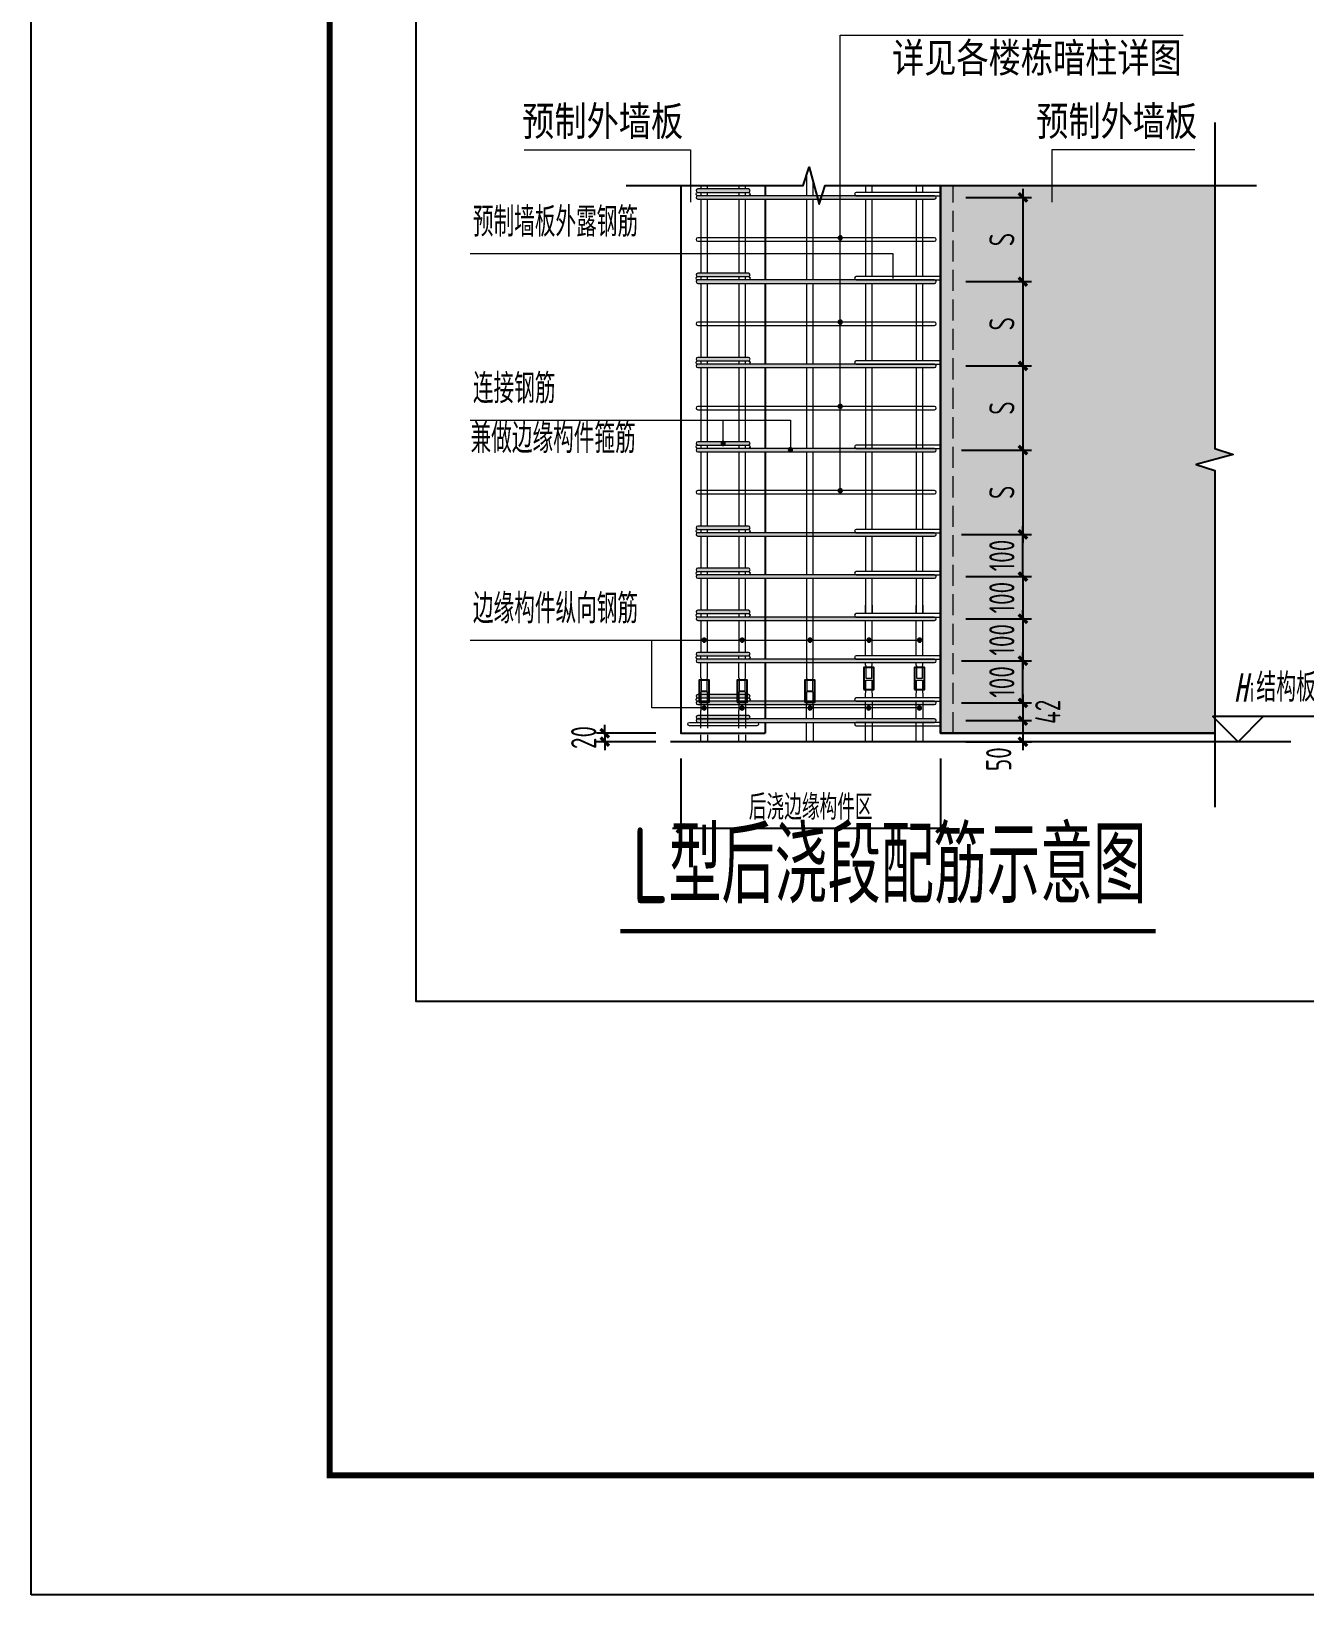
# Model space of a CAD drawing. Extents: x -85320 to 1679916, y -1321939 to 627.
# Drawn here: x 1203557 to 1218669, y -733421 to -714867 of the extents above; entities that cross this region are included whole.
import ezdxf
from ezdxf.enums import TextEntityAlignment as Align

# ---------------------------------------------------------------- set-up
doc = ezdxf.new("R2010")
doc.units = 0
doc.header["$LTSCALE"] = 1000
doc.linetypes.add('DASH', pattern=[0.35, 0.25, -0.1])
for name, color, linetype, lineweight in [('9', 7, 'Continuous', 13), ('9拉筋', 4, 'Continuous', 13), ('9柱筋', 6, 'Continuous', 13), ('9箍筋', 4, 'Continuous', 13), ('DIM', 3, 'Continuous', 0), ('S-DETL', 4, 'Continuous', 25), ('引出线', 20, 'Continuous', 13), ('构件-轮廓线', 7, 'Continuous', 30), ('标注', 1, 'Continuous', 13), ('纵文字', 30, 'Continuous', 18)]:
    doc.layers.add(name, color=color, linetype=linetype, lineweight=lineweight)
for name, color, linetype in [('BORDER', 7, 'Continuous'), ('S-DETL-TEXT', 7, 'Continuous'), ('S-TITLE', 7, 'Continuous'), ('TEXT', 7, 'Continuous'), ('总说明下划线', 8, 'Continuous'), ('打印线框', 7, 'Continuous'), ('拉模', 7, 'Continuous'), ('文字', 6, 'Continuous'), ('连结件', 3, 'Continuous'), ('面层线', 30, 'Continuous')]:
    doc.layers.add(name, color=color, linetype=linetype)
doc.layers.add('钢筋填充', color=7, linetype='Continuous', true_color=0x737373)
doc.styles.add('0标准院仿宋0.8', font='', dxfattribs={"width": 0.8})
doc.styles.add('TSSD_Dimension', font='tssdeng.shx', dxfattribs={"width": 0.7, "bigfont": 'hztxt.shx'})
doc.styles.add('TSSD_Rein', font='Tssdeng.shx', dxfattribs={"width": 0.7, "bigfont": 'hztxt.shx'})
doc.styles.get('0标准院仿宋0.8').set_extended_font_data('FangSong_GB2312')
doc.dimstyles.new('TSSD_20_100', dxfattribs={"dimtxt": 300, "dimasz": 100, "dimexe": 100, "dimexo": 300, "dimgap": 100, "dimtad": 1, "dimdec": 0, "dimlfac": 0.2, "dimzin": 0, "dimdsep": 46, "dimtxsty": 'TSSD_Dimension', "dimblk": 'ARCHTICK', "dimblk1": 'ARCHTICK', "dimblk2": 'ARCHTICK', "dimcen": 0, "dimdle": 100, "dimclrt": 7, "dimadec": 0, "dimazin": 0, "dimtfac": 1, "dimtdec": 0, "dimtix": 1, "dimtmove": 2, "dimatfit": 3, "dimfxl": 1, "dimtolj": 1, "dimtzin": 0, "dimarcsym": 0})

# ---------------------------------------------------------------- blocks, each defined once
blk = doc.blocks.new('A')
at = {"layer": '9'}
h = blk.add_hatch(color=7, dxfattribs=at)
edge = h.paths.add_edge_path()
edge.add_arc((0, 0), 30, 0, 360)
at = {"layer": '9', "color": 7}
blk.add_circle((0, 0), 30, dxfattribs=at)
blk = doc.blocks.new('_ArchTick')
at = {"color": 0, "linetype": 'ByBlock', "const_width": 0.4}
blk.add_lwpolyline([(-0.5, -0.5), (0.5, 0.5)], dxfattribs=at)
blk = doc.blocks.new('*D2899')
at = {"layer": 'Defpoints', "color": 0, "transparency": 16777216}
for p in [(1214347, -716838), (1214347, -717838), (1215325, -717838)]:
    blk.add_point(p, dxfattribs=at)
at = {"layer": 'DIM', "color": 0, "lineweight": -2, "transparency": 16777216}
for p, q in [((1215325, -716738), (1215325, -717938)), ((1214647, -716838), (1215425, -716838)), ((1214647, -717838), (1215425, -717838))]:
    blk.add_line(p, q, dxfattribs=at)
at = {"layer": 'DIM', "color": 0, "lineweight": -2, "transparency": 16777216, "xscale": 100, "yscale": 100, "zscale": 100}
for p, rotation in [((1215325, -716838), 90), ((1215325, -717838), 270)]:
    blk.add_blockref('_ArchTick', p, dxfattribs=dict(at, rotation=rotation))
at = {"layer": 'DIM', "color": 7, "transparency": 16777216, "insert": (1215075, -717338), "char_height": 300, "attachment_point": 5, "rotation": 90, "style": 'TSSD_Dimension'}
blk.add_mtext('\\A1;S', dxfattribs=at)
blk = doc.blocks.new('A$C21CF3B3F')
at = {"layer": '钢筋填充'}
h = blk.add_hatch(color=1, dxfattribs=at)
edge = h.paths.add_edge_path()
edge.add_arc((10, 0), 4, 90, 270)
edge.add_line((10, -4), (130, -4))
edge.add_arc((130, 0), 4, 270, 450)
edge.add_line((130, 4), (10, 4))
at = {"layer": '9拉筋', "color": 4}
blk.add_lwpolyline([(10, 4, 1), (10, -4), (130, -4, 1), (130, 4)], format="xyb", close=True, dxfattribs=at)
blk = doc.blocks.new('A$C011A0EBD')
at = {"layer": '9箍筋'}
for points in [[(17, -4), (10, -4, -1), (10, 4), (17, 4)], [(123, 4), (130, 4, -1), (130, -4), (123, -4)]]:
    blk.add_lwpolyline(points, format="xyb", dxfattribs=at)
for points in [[(33, 4), (107, 4)], [(107, -4), (33, -4)]]:
    blk.add_lwpolyline(points, dxfattribs=at)
blk = doc.blocks.new('A$C79D00B35')
at = {"layer": '钢筋填充'}
h = blk.add_hatch(color=1, dxfattribs=at)
edge = h.paths.add_edge_path()
edge.add_arc((-566, 0), 4, 90, 270)
edge.add_line((-566, -4), (-4, -4))
edge.add_arc((-4, 0), 4, 270, 450)
edge.add_line((-4, 4), (-566, 4))
at = {"layer": '9拉筋'}
blk.add_lwpolyline([(-566, 4, 1), (-566, -4), (-4, -4, 1), (-4, 4)], format="xyb", close=True, dxfattribs=at)
blk = doc.blocks.new('*D2900')
at = {"layer": 'Defpoints', "color": 0, "transparency": 16777216}
for p in [(1214297, -722338), (1215325, -722338), (1214297, -722838)]:
    blk.add_point(p, dxfattribs=at)
at = {"layer": 'DIM', "color": 0, "lineweight": -2, "transparency": 16777216}
for p, q in [((1215325, -722338), (1215325, -722238)), ((1214597, -722338), (1215425, -722338)), ((1215325, -722838), (1215325, -722338)), ((1214597, -722838), (1215425, -722838)), ((1215325, -722838), (1215325, -722938))]:
    blk.add_line(p, q, dxfattribs=at)
at = {"layer": 'DIM', "color": 0, "lineweight": -2, "transparency": 16777216, "xscale": 100, "yscale": 100, "zscale": 100}
for p, rotation in [((1215325, -722338), 270), ((1215325, -722838), 90)]:
    blk.add_blockref('_ArchTick', p, dxfattribs=dict(at, rotation=rotation))
at = {"layer": 'DIM', "color": 7, "transparency": 16777216, "insert": (1215075, -722588), "char_height": 300, "attachment_point": 5, "rotation": 90, "style": 'TSSD_Dimension'}
blk.add_mtext('\\A1;100', dxfattribs=at)
blk = doc.blocks.new('*D2901')
at = {"layer": 'Defpoints', "color": 0, "transparency": 16777216}
for p in [(1214347, -720838), (1215325, -720838), (1214347, -721338)]:
    blk.add_point(p, dxfattribs=at)
at = {"layer": 'DIM', "color": 0, "lineweight": -2, "transparency": 16777216}
for p, q in [((1214647, -720838), (1215425, -720838)), ((1215325, -720838), (1215325, -720738)), ((1215325, -721338), (1215325, -720838)), ((1214647, -721338), (1215425, -721338)), ((1215325, -721338), (1215325, -721438))]:
    blk.add_line(p, q, dxfattribs=at)
at = {"layer": 'DIM', "color": 0, "lineweight": -2, "transparency": 16777216, "xscale": 100, "yscale": 100, "zscale": 100}
for p, rotation in [((1215325, -720838), 270), ((1215325, -721338), 90)]:
    blk.add_blockref('_ArchTick', p, dxfattribs=dict(at, rotation=rotation))
at = {"layer": 'DIM', "color": 7, "transparency": 16777216, "insert": (1215075, -721088), "char_height": 300, "attachment_point": 5, "rotation": 90, "style": 'TSSD_Dimension'}
blk.add_mtext('\\A1;100', dxfattribs=at)
blk = doc.blocks.new('*D2906')
at = {"layer": 'Defpoints', "color": 0, "transparency": 16777216}
for p in [(1214347, -721838), (1214347, -722338), (1215325, -722338)]:
    blk.add_point(p, dxfattribs=at)
at = {"layer": 'DIM', "color": 0, "lineweight": -2, "transparency": 16777216}
for p, q in [((1215325, -721838), (1215325, -721738)), ((1214647, -721838), (1215425, -721838)), ((1215325, -721838), (1215325, -722338)), ((1214647, -722338), (1215425, -722338)), ((1215325, -722338), (1215325, -722438))]:
    blk.add_line(p, q, dxfattribs=at)
at = {"layer": 'DIM', "color": 0, "lineweight": -2, "transparency": 16777216, "xscale": 100, "yscale": 100, "zscale": 100}
for p, rotation in [((1215325, -721838), 270), ((1215325, -722338), 90)]:
    blk.add_blockref('_ArchTick', p, dxfattribs=dict(at, rotation=rotation))
at = {"layer": 'DIM', "color": 7, "transparency": 16777216, "insert": (1215075, -722088), "char_height": 300, "attachment_point": 5, "rotation": 90, "style": 'TSSD_Dimension'}
blk.add_mtext('\\A1;100', dxfattribs=at)
blk = doc.blocks.new('*D2907')
at = {"layer": 'Defpoints', "color": 0, "transparency": 16777216}
for p in [(1214347, -721338), (1214347, -721838), (1215325, -721838)]:
    blk.add_point(p, dxfattribs=at)
at = {"layer": 'DIM', "color": 0, "lineweight": -2, "transparency": 16777216}
for p, q in [((1214647, -721338), (1215425, -721338)), ((1215325, -721338), (1215325, -721238)), ((1215325, -721338), (1215325, -721838)), ((1214647, -721838), (1215425, -721838)), ((1215325, -721838), (1215325, -721938))]:
    blk.add_line(p, q, dxfattribs=at)
at = {"layer": 'DIM', "color": 0, "lineweight": -2, "transparency": 16777216, "xscale": 100, "yscale": 100, "zscale": 100}
for p, rotation in [((1215325, -721338), 270), ((1215325, -721838), 90)]:
    blk.add_blockref('_ArchTick', p, dxfattribs=dict(at, rotation=rotation))
at = {"layer": 'DIM', "color": 7, "transparency": 16777216, "insert": (1215075, -721588), "char_height": 300, "attachment_point": 5, "rotation": 90, "style": 'TSSD_Dimension'}
blk.add_mtext('\\A1;100', dxfattribs=at)
blk = doc.blocks.new('*D2912')
at = {"layer": 'Defpoints', "color": 0, "transparency": 16777216}
for p in [(1214347, -717838), (1214347, -718838), (1215325, -718838)]:
    blk.add_point(p, dxfattribs=at)
at = {"layer": 'DIM', "color": 0, "lineweight": -2, "transparency": 16777216}
for p, q in [((1214647, -717838), (1215425, -717838)), ((1215325, -717738), (1215325, -718938)), ((1214647, -718838), (1215425, -718838))]:
    blk.add_line(p, q, dxfattribs=at)
at = {"layer": 'DIM', "color": 0, "lineweight": -2, "transparency": 16777216, "xscale": 100, "yscale": 100, "zscale": 100}
for p, rotation in [((1215325, -717838), 90), ((1215325, -718838), 270)]:
    blk.add_blockref('_ArchTick', p, dxfattribs=dict(at, rotation=rotation))
at = {"layer": 'DIM', "color": 7, "transparency": 16777216, "insert": (1215075, -718338), "char_height": 300, "attachment_point": 5, "rotation": 90, "style": 'TSSD_Dimension'}
blk.add_mtext('\\A1;S', dxfattribs=at)
blk = doc.blocks.new('*D2913')
at = {"layer": 'Defpoints', "color": 0, "transparency": 16777216}
for p in [(1214347, -718838), (1214347, -719838), (1215325, -719838)]:
    blk.add_point(p, dxfattribs=at)
at = {"layer": 'DIM', "color": 0, "lineweight": -2, "transparency": 16777216}
for p, q in [((1215325, -718738), (1215325, -719938)), ((1214647, -718838), (1215425, -718838)), ((1214647, -719838), (1215425, -719838))]:
    blk.add_line(p, q, dxfattribs=at)
at = {"layer": 'DIM', "color": 0, "lineweight": -2, "transparency": 16777216, "xscale": 100, "yscale": 100, "zscale": 100}
for p, rotation in [((1215325, -718838), 90), ((1215325, -719838), 270)]:
    blk.add_blockref('_ArchTick', p, dxfattribs=dict(at, rotation=rotation))
at = {"layer": 'DIM', "color": 7, "transparency": 16777216, "insert": (1215075, -719338), "char_height": 300, "attachment_point": 5, "rotation": 90, "style": 'TSSD_Dimension'}
blk.add_mtext('\\A1;S', dxfattribs=at)
blk = doc.blocks.new('*D2914')
at = {"layer": 'Defpoints', "color": 0, "transparency": 16777216}
for p in [(1214297, -719838), (1214297, -720838), (1215325, -720838)]:
    blk.add_point(p, dxfattribs=at)
at = {"layer": 'DIM', "color": 0, "lineweight": -2, "transparency": 16777216}
for p, q in [((1214597, -719838), (1215425, -719838)), ((1215325, -719738), (1215325, -720938)), ((1214597, -720838), (1215425, -720838))]:
    blk.add_line(p, q, dxfattribs=at)
at = {"layer": 'DIM', "color": 0, "lineweight": -2, "transparency": 16777216, "xscale": 100, "yscale": 100, "zscale": 100}
for p, rotation in [((1215325, -719838), 90), ((1215325, -720838), 270)]:
    blk.add_blockref('_ArchTick', p, dxfattribs=dict(at, rotation=rotation))
at = {"layer": 'DIM', "color": 7, "transparency": 16777216, "insert": (1215075, -720338), "char_height": 300, "attachment_point": 5, "rotation": 90, "style": 'TSSD_Dimension'}
blk.add_mtext('\\A1;S', dxfattribs=at)
blk = doc.blocks.new('*D2916')
at = {"layer": 'Defpoints', "color": 0, "transparency": 16777216}
for p in [(1214347, -722838), (1214347, -723048), (1215325, -723048)]:
    blk.add_point(p, dxfattribs=at)
at = {"layer": 'DIM', "color": 0, "lineweight": -2, "transparency": 16777216}
for p, q in [((1214647, -722838), (1215425, -722838)), ((1215325, -722738), (1215325, -723148)), ((1214647, -723048), (1215425, -723048))]:
    blk.add_line(p, q, dxfattribs=at)
at = {"layer": 'DIM', "color": 0, "lineweight": -2, "transparency": 16777216, "xscale": 100, "yscale": 100, "zscale": 100}
for p, rotation in [((1215325, -722838), 90), ((1215325, -723048), 270)]:
    blk.add_blockref('_ArchTick', p, dxfattribs=dict(at, rotation=rotation))
at = {"layer": 'DIM', "color": 7, "transparency": 16777216, "insert": (1215620, -722943), "char_height": 300, "attachment_point": 5, "rotation": 90, "style": 'TSSD_Dimension'}
blk.add_mtext('\\A1;42', dxfattribs=at)
blk = doc.blocks.new('*D2917')
at = {"layer": 'Defpoints', "color": 0, "transparency": 16777216}
for p in [(1211267, -723198), (1210363, -723298), (1211267, -723298)]:
    blk.add_point(p, dxfattribs=at)
at = {"layer": 'DIM', "color": 0, "lineweight": -2, "transparency": 16777216}
for p, q in [((1210967, -723198), (1210263, -723198)), ((1210363, -723198), (1210363, -723098)), ((1210363, -723198), (1210363, -723298)), ((1210967, -723298), (1210263, -723298)), ((1210363, -723298), (1210363, -723398))]:
    blk.add_line(p, q, dxfattribs=at)
at = {"layer": 'DIM', "color": 0, "lineweight": -2, "transparency": 16777216, "xscale": 100, "yscale": 100, "zscale": 100}
for p, rotation in [((1210363, -723198), 270), ((1210363, -723298), 90)]:
    blk.add_blockref('_ArchTick', p, dxfattribs=dict(at, rotation=rotation))
at = {"layer": 'DIM', "color": 7, "transparency": 16777216, "insert": (1210113, -723248), "char_height": 300, "attachment_point": 5, "rotation": 90, "style": 'TSSD_Dimension'}
blk.add_mtext('\\A1;20', dxfattribs=at)
blk = doc.blocks.new('*D2918')
at = {"layer": 'Defpoints', "color": 0, "transparency": 16777216}
for p in [(1214347, -723048), (1214347, -723298), (1215325, -723298)]:
    blk.add_point(p, dxfattribs=at)
at = {"layer": 'DIM', "color": 0, "lineweight": -2, "transparency": 16777216}
for p, q in [((1214647, -723048), (1215425, -723048)), ((1215325, -722948), (1215325, -723398)), ((1214647, -723298), (1215425, -723298))]:
    blk.add_line(p, q, dxfattribs=at)
at = {"layer": 'DIM', "color": 0, "lineweight": -2, "transparency": 16777216, "xscale": 100, "yscale": 100, "zscale": 100}
for p, rotation in [((1215325, -723048), 90), ((1215325, -723298), 270)]:
    blk.add_blockref('_ArchTick', p, dxfattribs=dict(at, rotation=rotation))
at = {"layer": 'DIM', "color": 7, "transparency": 16777216, "insert": (1215038, -723505), "char_height": 300, "attachment_point": 5, "rotation": 90, "style": 'TSSD_Dimension'}
blk.add_mtext('\\A1;50', dxfattribs=at)
blk = doc.blocks.new('*D2919')
at = {"layer": 'Defpoints', "color": 0, "transparency": 16777216}
for p in [(1211267, -723198), (1214347, -723198), (1214347, -724325)]:
    blk.add_point(p, dxfattribs=at)
at = {"layer": 'DIM', "color": 0, "lineweight": -2, "transparency": 16777216}
for p, q in [((1211267, -723498), (1211267, -724425)), ((1214347, -723498), (1214347, -724425)), ((1211167, -724325), (1214447, -724325))]:
    blk.add_line(p, q, dxfattribs=at)
at = {"layer": 'DIM', "color": 0, "lineweight": -2, "transparency": 16777216, "xscale": 100, "yscale": 100, "zscale": 100, "rotation": 180}
blk.add_blockref('_ArchTick', (1211267, -724325), dxfattribs=at)
at = {"layer": 'DIM', "color": 0, "lineweight": -2, "transparency": 16777216, "xscale": 100, "yscale": 100, "zscale": 100}
blk.add_blockref('_ArchTick', (1214347, -724325), dxfattribs=at)
at = {"layer": 'DIM', "color": 7, "transparency": 16777216, "insert": (1212807, -724075), "char_height": 300, "attachment_point": 5, "style": 'TSSD_Dimension'}
blk.add_mtext('\\A1;后浇边缘构件区', dxfattribs=at)
blk = doc.blocks.new('A$C25B64F05')
at = {"layer": '9柱筋', "color": 4}
for p, q in [((-58, 1300), (-58, 1284)), ((-42, 1284), (-42, 1300)), ((-58, 284), (-58, 288)), ((-58, 184), (-58, 268)), ((-42, 284), (-42, 288)), ((-42, 184), (-42, 268)), ((-58, 162), (-58, 168)), ((-57, 160), (-58, 162)), ((-58, 162), (-57, 160)), ((-57, 160), (-57, 131)), ((-43, 160), (-42, 162)), ((-43, 131), (-43, 160)), ((-42, 162), (-42, 168)), ((-57, 131), (-43, 131)), ((-58, -20), (-58, 26)), ((-42, 26), (-42, -20))]:
    blk.add_line(p, q, dxfattribs=at)
for points in [[(-58, 1268), (-58, 1096)], [(-42, 1096), (-42, 1268)], [(-58, 1096), (-58, 1084)], [(-42, 1084), (-42, 1096)], [(-58, 1068), (-58, 896)], [(-42, 896), (-42, 1068)], [(-58, 896), (-58, 884)], [(-42, 884), (-42, 896)], [(-58, 868), (-58, 676)], [(-42, 676), (-42, 868)], [(-58, 668), (-58, 484)], [(-42, 484), (-42, 668)], [(-58, 468), (-58, 384)], [(-42, 384), (-42, 468)], [(-58, 406), (-58, 384)], [(-42, 384), (-42, 406)], [(-58, 368), (-58, 284)], [(-42, 284), (-42, 368)], [(-58, 284), (-58, 304)], [(-42, 304), (-42, 284)], [(-58, 84), (-58, 95.2), (-57, 97.1), (-57, 126), (-43, 126), (-43, 97.2), (-42, 95.2), (-42, 84)], [(-58, 34), (-58, 76)], [(-42, 76), (-42, 34)]]:
    blk.add_lwpolyline(points, dxfattribs=at)
at = {"layer": '连结件', "color": 7}
blk.add_lwpolyline([(-62, 103.8), (-38, 103.8), (-38, 156.4), (-62, 156.4)], close=True, dxfattribs=at)
blk = doc.blocks.new('A$C4DFE567A')
at = {"layer": '9柱筋', "color": 4}
for p, q in [((-8, 1167), (-8, 991)), ((8, 991), (8, 1167)), ((-8, 75), (-8, 83)), ((8, 75), (8, 83)), ((-8, 31), (-8, 67)), ((8, 31), (8, 67)), ((-8, 31), (-7, 29)), ((-7, 29), (-8, 31)), ((-7, 29), (-7, 0)), ((7, 29), (8, 31)), ((7, 0), (7, 29)), ((-7, 0), (7, 0))]:
    blk.add_line(p, q, dxfattribs=at)
for points in [[(-8, 1199), (-8, 1191)], [(8, 1191), (8, 1199)], [(-8, 1183), (-8, 1175)], [(8, 1175), (8, 1183)], [(-8, 983), (-8, 975)], [(-8, 967), (-8, 953)], [(8, 975), (8, 983)], [(8, 953), (8, 967)], [(-8, 953), (-8, 791)], [(8, 791), (8, 953)], [(-8, 783), (-8, 775)], [(8, 775), (8, 783)], [(-8, 767), (-8, 753)], [(-8, 753), (-8, 591)], [(8, 753), (8, 767)], [(8, 591), (8, 753)], [(-8, 583), (-8, 575)], [(-8, 567), (-8, 391)], [(8, 575), (8, 583)], [(8, 391), (8, 567)], [(-8, 383), (-8, 375)], [(8, 375), (8, 383)], [(-8, 367), (-8, 291)], [(8, 291), (8, 367)], [(-8, 283), (-8, 275)], [(-8, 267), (-8, 191)], [(8, 275), (8, 283)], [(8, 191), (8, 267)], [(-8, 183), (-8, 175)], [(-8, 167), (-8, 153)], [(-8, 153), (-8, 91)], [(8, 175), (8, 183)], [(8, 153), (8, 167)], [(8, 91), (8, 153)]]:
    blk.add_lwpolyline(points, dxfattribs=at)
blk = doc.blocks.new('A$C2FB80369')
at = {"layer": '连结件', "color": 7}
blk.add_lwpolyline([(-12, 23.8), (12, 23.8), (12, 76.4), (-12, 76.4)], close=True, dxfattribs=at)
blk = doc.blocks.new('图框1')
at = {"layer": 'BORDER', "const_width": 50}
blk.add_lwpolyline([(1377779, -823089), (1377779, -783089), (1433679, -783089), (1433679, -823089)], close=True, dxfattribs=at)

msp = doc.modelspace()

# ---------------------------------------------------------------- hatches: boundary and pattern name
at = {"layer": '构件-轮廓线'}
h = msp.add_hatch(color=8, dxfattribs=at)
h.dxf.hatch_style = 1
h.paths.add_polyline_path([(1217601.236, -716698.051), (1214497.158, -716698.051), (1214497.158, -723198.051), (1217601.236, -723198.051), (1217601.236, -720078.051), (1217381.236, -720008.051), (1217821.236, -719888.051), (1217601.236, -719818.051)])
h.paths.add_polyline_path([(1214497.158, -716698.051), (1214347.158, -716698.051), (1214347.158, -723198.051), (1214497.158, -723198.051)])

# ---------------------------------------------------------------- linework, layer by layer
at = {"layer": '9拉筋', "color": 8}
for points in [[(1211467.158, -717318.051, 1), (1211467.158, -717358.051), (1214277.158, -717358.051, 1), (1214277.158, -717318.051)], [(1211467.158, -718318.051, 1), (1211467.158, -718358.051), (1214277.158, -718358.051, 1), (1214277.158, -718318.051)], [(1211467.158, -719318.051, 1), (1211467.158, -719358.051), (1214277.158, -719358.051, 1), (1214277.158, -719318.051)], [(1211467.158, -720318.051, 1), (1211467.158, -720358.051), (1214277.158, -720358.051, 1), (1214277.158, -720318.051)]]:
    msp.add_lwpolyline(points, format="xyb", close=True, dxfattribs=at)
at = {"layer": '9柱筋', "color": 4}
for p, q in [((1212757.158, -716572.337), (1212757.158, -716818.051)), ((1212837.158, -716818.051), (1212837.158, -716661.383)), ((1212762.07, -722547.874), (1212757.157, -722538.048)), ((1212757.157, -722538.048), (1212762.069, -722547.872)), ((1212762.07, -722547.874), (1212762.158, -722693.051)), ((1212762.158, -722693.051), (1212832.158, -722693.051)), ((1212832.157, -722548.048), (1212837.157, -722538.048)), ((1212832.158, -722693.051), (1212832.158, -722548.051)), ((1211507.158, -722847.121), (1211502.158, -722857.121)), ((1211502.158, -722857.121), (1211507.07, -722847.298)), ((1211502.158, -722857.121), (1211502.158, -722928.051)), ((1211577.158, -722847.121), (1211582.158, -722857.121)), ((1211582.158, -722857.121), (1211582.158, -722928.051)), ((1211957.158, -722847.121), (1211952.158, -722857.121)), ((1211952.158, -722857.121), (1211957.07, -722847.298)), ((1211952.158, -722857.121), (1211952.158, -722928.051)), ((1212027.158, -722847.121), (1212032.158, -722857.121)), ((1212032.158, -722857.121), (1212032.158, -722928.051)), ((1212762.158, -722847.121), (1212757.158, -722857.121)), ((1212757.158, -722857.121), (1212762.07, -722847.298)), ((1212757.158, -722888.051), (1212757.158, -722858.051)), ((1212757.158, -722888.051), (1212757.158, -722858.051)), ((1212832.158, -722847.121), (1212837.158, -722857.121)), ((1212837.158, -722888.051), (1212837.158, -722858.051)), ((1212837.158, -722888.051), (1212837.158, -722858.051)), ((1212757.158, -723298.051), (1212757.158, -723068.051)), ((1212837.158, -723068.051), (1212837.158, -723298.051)), ((1211502.158, -723298.051), (1211502.158, -723218.051)), ((1211582.158, -723218.051), (1211582.158, -723298.051)), ((1211952.158, -723298.051), (1211952.158, -723218.051)), ((1212032.158, -723218.051), (1212032.158, -723298.051))]:
    msp.add_line(p, q, dxfattribs=at)
for points in [[(1212757.158, -716858.051), (1212757.158, -717718.051)], [(1212837.158, -717718.051), (1212837.158, -716858.051)], [(1212757.158, -717718.051), (1212757.158, -717818.051)], [(1212757.158, -717858.051), (1212757.158, -718818.051)], [(1212837.158, -717818.051), (1212837.158, -717718.051)], [(1212837.158, -718818.051), (1212837.158, -717858.051)], [(1212757.158, -718858.051), (1212757.158, -719818.051)], [(1212837.158, -719818.051), (1212837.158, -718858.051)], [(1212757.158, -719858.051), (1212757.158, -721108.051)], [(1212837.158, -721108.051), (1212837.158, -719858.051)], [(1212757.158, -720608.051), (1212757.158, -720718.051)], [(1212837.158, -720718.051), (1212837.158, -720608.051)], [(1212757.158, -721108.051), (1212757.158, -721318.051)], [(1212837.158, -721318.051), (1212837.158, -721108.051)], [(1212757.158, -721358.051), (1212757.158, -721858.051)], [(1212837.158, -721858.051), (1212837.158, -721358.051)], [(1212757.158, -721608.051), (1212757.158, -721718.051)], [(1212837.158, -721718.051), (1212837.158, -721608.051)], [(1212757.158, -721858.051), (1212757.157, -722538.048)], [(1212837.157, -722538.048), (1212837.158, -721858.051)], [(1212757.158, -722108.051), (1212757.158, -722218.051)], [(1212837.158, -722218.051), (1212837.158, -722108.051)], [(1211507.07, -722847.315), (1211507.158, -722703.051), (1211577.158, -722703.051), (1211577.158, -722848.051)], [(1211957.07, -722847.315), (1211957.158, -722703.051), (1212027.158, -722703.051), (1212027.158, -722848.051)], [(1212762.058, -722847.321), (1212762.158, -722703.051), (1212832.158, -722703.051), (1212832.158, -722847.121)], [(1212757.158, -723008.051), (1212757.158, -722857.121)], [(1212837.158, -722857.121), (1212837.158, -723008.051)], [(1211502.158, -722968.051), (1211502.158, -722928.051)], [(1211502.158, -723138.051), (1211502.158, -722968.051)], [(1211582.158, -722928.051), (1211582.158, -722968.051)], [(1211582.158, -722968.051), (1211582.158, -723138.051)], [(1211952.158, -722968.051), (1211952.158, -722928.051)], [(1211952.158, -723138.051), (1211952.158, -722968.051)], [(1212032.158, -722928.051), (1212032.158, -722968.051)], [(1212032.158, -722968.051), (1212032.158, -723138.051)], [(1212757.158, -723028.051), (1212757.158, -723008.051)], [(1212837.158, -723008.051), (1212837.158, -723028.051)]]:
    msp.add_lwpolyline(points, dxfattribs=at)
at = {"layer": '9箍筋'}
for points in [[(1214347.158, -716778.051), (1213347.158, -716778.051, 1), (1213347.158, -716818.051), (1214347.158, -716818.051)], [(1214347.158, -717778.051), (1213347.158, -717778.051, 1), (1213347.158, -717818.051), (1214347.158, -717818.051)], [(1214347.158, -718778.051), (1213347.158, -718778.051, 1), (1213347.158, -718818.051), (1214347.158, -718818.051)], [(1214347.158, -719778.051), (1213347.158, -719778.051, 1), (1213347.158, -719818.051), (1214347.158, -719818.051)], [(1214347.158, -720778.051), (1213347.158, -720778.051, 1), (1213347.158, -720818.051), (1214347.158, -720818.051)], [(1214347.158, -721278.051), (1213347.158, -721278.051, 1), (1213347.158, -721318.051), (1214347.158, -721318.051)], [(1214347.158, -721778.051), (1213347.158, -721778.051, 1), (1213347.158, -721818.051), (1214347.158, -721818.051)], [(1214347.158, -722278.051), (1213347.158, -722278.051, 1), (1213347.158, -722318.051), (1214347.158, -722318.051)], [(1214347.158, -722778.051), (1213347.158, -722778.051, 1), (1213347.158, -722818.051), (1214347.158, -722818.051)], [(1214347.158, -723068.051), (1213347.158, -723068.051, 1), (1213347.158, -723108.051), (1214347.158, -723108.051)]]:
    msp.add_lwpolyline(points, format="xyb", dxfattribs=at)
msp.add_lwpolyline([(1211367.158, -723108.051, -1), (1211367.158, -723068.051), (1212167.158, -723068.051, -1), (1212167.158, -723108.051)], format="xyb", close=True, dxfattribs=at)
at = {"layer": 'S-DETL', "color": 0}
for points in [[(1217601.236, -715948.051), (1217601.236, -719818.051), (1217821.236, -719888.051), (1217381.236, -720008.051), (1217601.236, -720078.051), (1217601.236, -724073.051)], [(1210617.479, -716698.051), (1212717.158, -716698.051), (1212787.158, -716478.051), (1212907.158, -716918.051), (1212977.158, -716698.051), (1218097.158, -716698.051)]]:
    msp.add_lwpolyline(points, dxfattribs=at)
at = {"layer": 'S-DETL-TEXT', "color": 3}
msp.add_lwpolyline([(1219499.003, -722998.051), (1217577.886, -722998.051), (1217877.886, -723298.051), (1218177.886, -722998.051)], dxfattribs=at)
at = {"layer": 'S-TITLE', "const_width": 50}
msp.add_lwpolyline([(1210545.73, -725546.035), (1216899.155, -725546.035)], dxfattribs=at)
at = {"layer": '引出线'}
msp.add_line((1211767.158, -719758.051), (1211767.158, -719480.628), dxfattribs=at)
for points in [[(1209405.631, -716273.817), (1211381.255, -716273.817), (1211381.255, -716273.817), (1211381.255, -716893.228)], [(1217366.986, -716273.817), (1215667.429, -716273.817), (1215667.429, -716273.817), (1215667.429, -716893.228)], [(1208766.174, -717503.393), (1213781.446, -717503.393), (1213781.446, -717799.529)], [(1208766.174, -719480.628), (1212565.63, -719480.628), (1212565.63, -719833.332)], [(1208766.174, -722092.413), (1214097.149, -722092.413), (1214097.149, -722092.413)], [(1214097.158, -722897.544), (1210919.717, -722897.544), (1210919.717, -722092.413)]]:
    msp.add_lwpolyline(points, dxfattribs=at)
at = {"layer": '总说明下划线', "color": 9}
msp.add_lwpolyline([(1231848.898, -726381.531), (1208123.574, -726381.531), (1208123.574, -704365.584), (1231848.898, -704365.584)], close=True, dxfattribs=at)
at = {"layer": '打印线框', "color": 1}
msp.add_lwpolyline([(1203556.881, -733421.28), (1203556.881, -673956.634), (1287656.881, -673956.634), (1287656.881, -733421.28)], close=True, dxfattribs=at)
at = {"layer": '构件-轮廓线', "linetype": 'DASH', "lineweight": 13}
msp.add_line((1214497.158, -723198.051), (1214497.158, -716698.051), dxfattribs=at)
at = {"layer": '构件-轮廓线', "lineweight": -3}
for points in [[(1211267.158, -716698.051), (1211267.158, -723198.051), (1212267.158, -723198.051)], [(1212267.158, -716698.051), (1212267.158, -716818.051)], [(1212267.158, -716858.051), (1212267.158, -717718.051)], [(1212267.158, -717718.051), (1212267.158, -717818.051)], [(1212267.158, -717858.051), (1212267.158, -718758.051)], [(1212267.158, -718758.051), (1212267.158, -718818.051)], [(1212267.158, -718858.051), (1212267.158, -719758.051)], [(1212267.158, -719758.051), (1212267.158, -719818.051)], [(1212267.158, -719858.051), (1212267.158, -720708.051)], [(1212267.158, -720608.051), (1212267.158, -720718.051)], [(1212267.158, -720708.051), (1212267.158, -720818.051)], [(1212267.158, -720858.051), (1212267.158, -721318.051)], [(1212267.158, -721358.051), (1212267.158, -721858.051)], [(1212267.158, -721608.051), (1212267.158, -721718.051)], [(1212267.158, -721858.051), (1212267.158, -722318.051)], [(1212267.158, -722108.051), (1212267.158, -722218.051)], [(1212267.158, -722358.051), (1212267.158, -722858.051)], [(1212267.158, -722858.051), (1212267.158, -723028.051)], [(1212267.158, -723068.051), (1212267.158, -723198.051)]]:
    msp.add_lwpolyline(points, dxfattribs=at)
at = {"layer": '构件-轮廓线'}
msp.add_lwpolyline([(1214347.158, -716698.051), (1214347.158, -723198.051), (1217601.236, -723198.051)], dxfattribs=at)
at = {"layer": '标注'}
msp.add_lwpolyline([(1213157.174, -720318.051), (1213157.174, -714911.441), (1217226.107, -714911.441)], dxfattribs=at)
at = {"layer": '连结件', "color": 7}
msp.add_lwpolyline([(1212737.158, -722829.301), (1212857.158, -722829.301), (1212857.158, -722565.871), (1212737.158, -722565.871)], close=True, dxfattribs=at)
at = {"layer": '面层线'}
msp.add_line((1218502.873, -723298.051), (1211142.158, -723298.051), dxfattribs=at)

# ---------------------------------------------------------------- block references
at = {"color": 7, "xscale": 5, "yscale": 5, "zscale": 5}
for name, p in [('A$C21CF3B3F', (1211417.158, -716758.051)), ('A$C25B64F05', (1213747.158, -723198.051)), ('A$C25B64F05', (1214347.158, -723198.051)), ('A$C011A0EBD', (1211417.158, -716798.051)), ('A$C21CF3B3F', (1211417.158, -717758.051)), ('A$C011A0EBD', (1211417.158, -717798.051)), ('A$C21CF3B3F', (1211417.158, -718758.051)), ('A$C011A0EBD', (1211417.158, -718798.051)), ('A$C21CF3B3F', (1211417.158, -719758.051)), ('A$C011A0EBD', (1211417.158, -719798.051)), ('A$C21CF3B3F', (1211417.158, -720758.051)), ('A$C011A0EBD', (1211417.158, -720798.051)), ('A$C21CF3B3F', (1211417.158, -721258.051)), ('A$C011A0EBD', (1211417.158, -721298.051)), ('A$C21CF3B3F', (1211417.158, -721758.051)), ('A$C011A0EBD', (1211417.158, -721798.051)), ('A$C21CF3B3F', (1211417.158, -722258.051)), ('A$C011A0EBD', (1211417.158, -722298.051)), ('A$C21CF3B3F', (1211417.158, -722758.051)), ('A$C011A0EBD', (1211417.158, -722798.051)), ('A$C21CF3B3F', (1211417.158, -723008.051))]:
    msp.add_blockref(name, p, dxfattribs=at)
at = {"layer": '9', "color": 7, "extrusion": (0, 0, -1), "xscale": 0.8333333330228926, "yscale": 0.8333333330228926, "zscale": -0.833333333284827}
for p in [(-1213157.174, -717318.051), (-1213157.174, -718318.051), (-1213157.174, -719318.051), (-1211767.158, -719758.051), (-1212565.63, -719833.332), (-1213157.174, -720318.051), (-1211542.34, -722092.413), (-1211993.247, -722092.413), (-1212798.248, -722092.413), (-1213498.051, -722092.413), (-1214098.944, -722092.413), (-1211542.349, -722897.544), (-1211992.652, -722897.544), (-1212797.652, -722897.544), (-1213494.292, -722897.544), (-1214097.158, -722897.544)]:
    msp.add_blockref('A', p, dxfattribs=at)
at = {"layer": '拉模', "color": 3, "xscale": 1.415824915824916, "yscale": 1.415824915824916, "zscale": 1.415824915824916}
msp.add_blockref('图框1', (-743597.321, 433344.026), dxfattribs=at)
at = {"layer": '文字', "color": 7, "xscale": 5, "yscale": 5, "zscale": 5}
for name, p in [('A$C4DFE567A', (1211542.158, -722693.051)), ('A$C4DFE567A', (1211992.158, -722693.051)), ('A$C79D00B35', (1214297.158, -716838.051)), ('A$C79D00B35', (1214297.158, -717838.051)), ('A$C79D00B35', (1214297.158, -718838.051)), ('A$C79D00B35', (1214297.158, -719838.051)), ('A$C79D00B35', (1214297.158, -720838.051)), ('A$C79D00B35', (1214297.158, -721338.051)), ('A$C79D00B35', (1214297.158, -721838.051)), ('A$C79D00B35', (1214297.158, -722338.051)), ('A$C79D00B35', (1214297.158, -722838.051)), ('A$C79D00B35', (1214297.158, -723048.051))]:
    msp.add_blockref(name, p, dxfattribs=at)
at = {"layer": '连结件', "color": 7, "xscale": 5, "yscale": 5, "zscale": 5}
for p in [(1211542.158, -722948.051), (1211992.158, -722948.051)]:
    msp.add_blockref('A$C2FB80369', p, dxfattribs=at)

# ---------------------------------------------------------------- texts
at = {"color": 7, "insert": (1217831.642, -722485.263), "char_height": 337.5, "width": 1927.3942, "attachment_point": 1, "style": 'TSSD_Rein'}
msp.add_mtext('{\\fFangSong_GB2312|b0|i1|c134|p49;H\\fFangSong_GB2312|b0|i0|c134|p49;\\H0.63636x;i}结构板顶标高', dxfattribs=at)
at = {"layer": 'TEXT', "style": 'TSSD_Rein', "width": 0.7}
msp.add_text('L型后浇段配筋示意图', height=900, dxfattribs=at).set_placement((1213737.35, -725214.367), align=Align.CENTER)
at = {"layer": '纵文字', "color": 1, "style": '0标准院仿宋0.8', "width": 0.8}
msp.add_text('详见各楼栋暗柱详图', height=350, dxfattribs=at).set_placement((1213772.385, -715460.917), align=Align.BOTTOM_LEFT)
at = {"layer": '纵文字'}
for s, style, width, p in [('预制外墙板', '0标准院仿宋0.8', 0.8, (1209383.331, -716212.449)), ('预制外墙板', '0标准院仿宋0.8', 0.8, (1215483.546, -716212.449)), ('预制墙板外露钢筋', 'TSSD_Rein', 0.7, (1208797.909, -717409.192)), ('连接钢筋', 'TSSD_Rein', 0.7, (1208797.909, -719386.427)), ('兼做边缘构件箍筋', 'TSSD_Rein', 0.7, (1208769.909, -719977.38)), ('边缘构件纵向钢筋', 'TSSD_Rein', 0.7, (1208797.909, -721998.211))]:
    msp.add_text(s, height=350, dxfattribs=dict(at, style=style, width=width)).set_placement(p, align=Align.BOTTOM_LEFT)

# ---------------------------------------------------------------- dimensions: what is measured, and where the dimension line sits
at = {"layer": 'DIM'}
for base, p1, p2, picture, middle in [((1215324.665, -717838.051), (1214347.158, -716838.051), (1214347.158, -717838.051), '*D2899', (1215074.665, -717338.051)), ((1215324.665, -718838.051), (1214347.158, -717838.051), (1214347.158, -718838.051), '*D2912', (1215074.665, -718338.051)), ((1215324.665, -719838.051), (1214347.158, -718838.051), (1214347.158, -719838.051), '*D2913', (1215074.665, -719338.051)), ((1215324.665, -720838.051), (1214297.158, -719838.051), (1214297.158, -720838.051), '*D2914', (1215074.665, -720338.051))]:
    dim = msp.add_linear_dim(base=base, p1=p1, p2=p2, angle=90, text='S', dimstyle='TSSD_20_100', dxfattribs=at)
    dim.commit()
    dim.dimension.update_dxf_attribs({"geometry": picture, "text_midpoint": middle})
for base, p1, p2, angle, picture, middle in [((1215324.665, -720838.051), (1214347.158, -721338.051), (1214347.158, -720838.051), 270, '*D2901', (1215074.665, -721088.051)), ((1215324.665, -721838.051), (1214347.158, -721338.051), (1214347.158, -721838.051), 90, '*D2907', (1215074.665, -721588.051)), ((1215324.665, -722338.051), (1214347.158, -721838.051), (1214347.158, -722338.051), 90, '*D2906', (1215074.665, -722088.051)), ((1215324.665, -722338.051), (1214297.158, -722838.051), (1214297.158, -722338.051), 270, '*D2900', (1215074.665, -722588.051)), ((1210363.016, -723298.051), (1211267.158, -723198.051), (1211267.158, -723298.051), 90, '*D2917', (1210113.016, -723248.051))]:
    dim = msp.add_linear_dim(base=base, p1=p1, p2=p2, angle=angle, dimstyle='TSSD_20_100', dxfattribs=at)
    dim.commit()
    dim.dimension.update_dxf_attribs({"geometry": picture, "text_midpoint": middle})
for base, p1, p2, picture, middle in [((1215324.665, -723048.051), (1214347.158, -722838.051), (1214347.158, -723048.051), '*D2916', (1215620.021, -722943.051)), ((1215324.665, -723298.051), (1214347.158, -723048.051), (1214347.158, -723298.051), '*D2918', (1215037.812, -723504.91))]:
    dim = msp.add_linear_dim(base=base, p1=p1, p2=p2, angle=90, dimstyle='TSSD_20_100', dxfattribs=at)
    dim.commit()
    dim.dimension.update_dxf_attribs({"geometry": picture, "text_midpoint": middle, "dimtype": 160})
dim = msp.add_linear_dim(base=(1214347.158, -724325.261), p1=(1211267.158, -723198.051), p2=(1214347.158, -723198.051), text='后浇边缘构件区', dimstyle='TSSD_20_100', dxfattribs=at)
dim.commit()
dim.dimension.update_dxf_attribs({"geometry": '*D2919', "text_midpoint": (1212807.158, -724075.261)})

doc.saveas('drawing.dxf')
